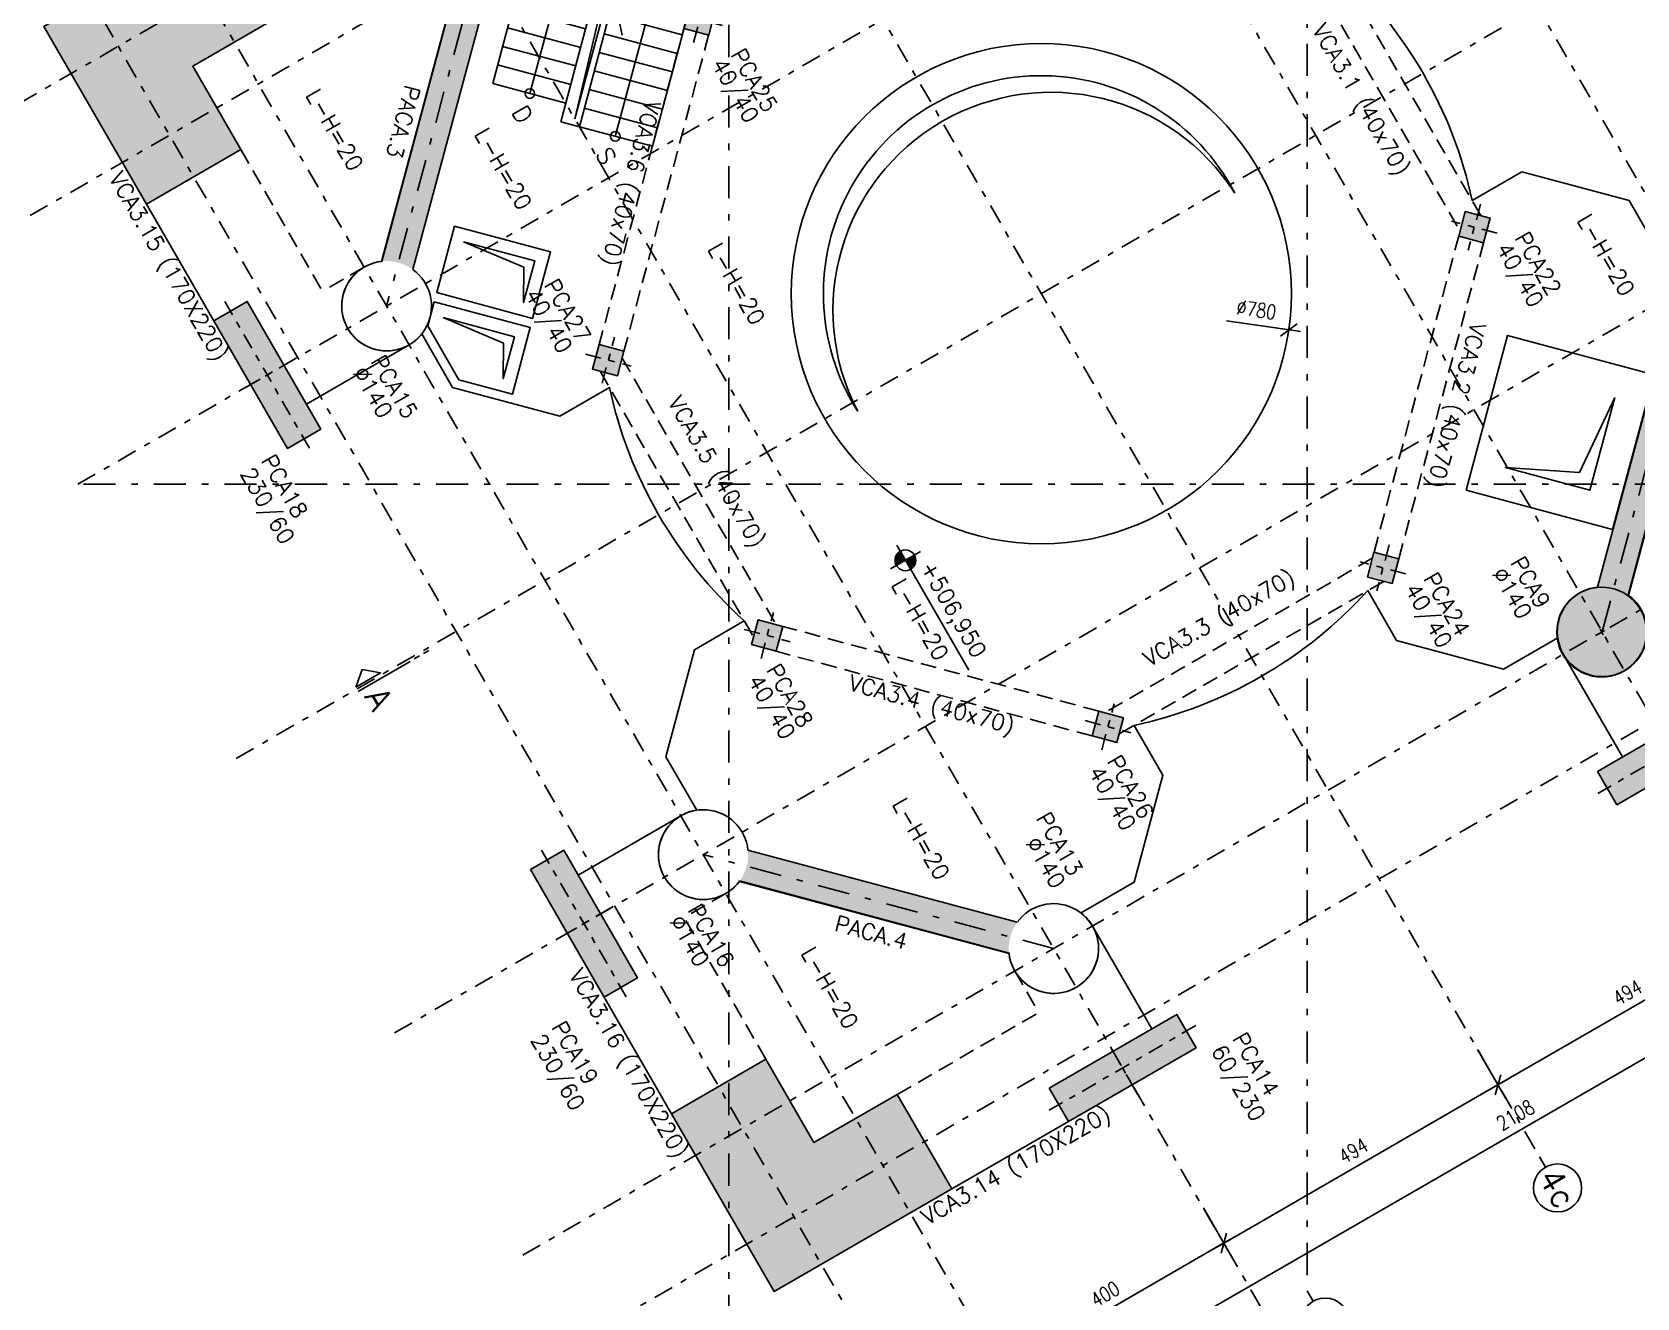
# Model space of a CAD drawing. Header units: metres. Extents: x 661733 to 661987, y 8168511 to 8168781.
# Drawn here: x 661928.34 to 661953.37, y 8168592.1 to 8168611.84 of the extents above; entities that cross this region are included whole.
import ezdxf
from ezdxf.enums import TextEntityAlignment as Align

# ---------------------------------------------------------------- set-up
doc = ezdxf.new("R2010")
doc.units = ezdxf.units.M
doc.header["$MEASUREMENT"] = 0
for name, pattern in [('SPX-CAMPANARIO$0$CENTER2', [1.125, 0.75, -0.125, 0.125, -0.125]), ('SPX-CAMPANARIO$0$DASHDOT2', [0.5, 0.25, -0.125, 0, -0.125]), ('SPX-CAMPANARIO$0$HIDDEN2', [0.1875, 0.125, -0.0625])]:
    doc.linetypes.add(name, pattern=pattern)
doc.layers.get('0').update_dxf_attribs({"linetype": 'CONTINUOUS'})
doc.layers.get('Defpoints').update_dxf_attribs({"linetype": 'CONTINUOUS'})
for name, color, linetype in [('SPX-CAMPANARIO$0$SP 00 Me1', 9, 'SPX-CAMPANARIO$0$DASHDOT2'), ('SPX-CAMPANARIO$0$SP0Me1', 9, 'SPX-CAMPANARIO$0$DASHDOT2'), ('SPX-CAMPANARIO$0$SP1CRT1', 3, 'CONTINUOUS'), ('SPX-CAMPANARIO$0$SP1INV1', 5, 'SPX-CAMPANARIO$0$HIDDEN2'), ('SPX-CAMPANARIO$0$SP1VST1', 2, 'CONTINUOUS'), ('SPX-CAMPANARIO$0$SP1VST2', 1, 'CONTINUOUS'), ('SPX-CAMPANARIO$0$SP1VST3', 5, 'CONTINUOUS'), ('SPX-CAMPANARIO$0$SP3HT2', 254, 'CONTINUOUS'), ('SPX-CAMPANARIO$0$SP4DIM1', 5, 'CONTINUOUS'), ('SPX-CAMPANARIO$0$SP4TN 1', 5, 'CONTINUOUS'), ('SPX-CAMPANARIO$0$SP4TXT 2', 2, 'CONTINUOUS'), ('SPX-CAMPANARIO$0$SP4TXT4', 4, 'CONTINUOUS')]:
    doc.layers.add(name, color=color, linetype=linetype)
doc.styles.add('SPX-CAMPANARIO$0$ROMANS', font='romans.shx')
doc.styles.add('SPX-CAMPANARIO$0$SP_T-Geral', font='romans.shx')
doc.styles.add('SPX-CAMPANARIO$0$SP_TD_w.8', font='romans.shx', dxfattribs={"width": 0.8})
doc.dimstyles.new('SPX-CAMPANARIO$0$SP_D125cm_18', dxfattribs={"dimtxt": 0.225, "dimasz": 0.025, "dimexe": 0.25, "dimexo": 0.125, "dimgap": 0.125, "dimtad": 1, "dimdec": 1, "dimlfac": 100, "dimdsep": 46, "dimtxsty": 'SPX-CAMPANARIO$0$SP_TD_w.8', "dimblk": 'SPX-CAMPANARIO$0$TIC', "dimcen": 0.0125, "dimdle": 0.125, "dimclrt": 2, "dimadec": 3, "dimazin": 2, "dimtfac": 1, "dimtdec": 1, "dimtmove": 0, "dimatfit": 3, "dimfxl": 0.2, "dimtolj": 1, "dimtzin": 0, "dimarcsym": 0})

# ---------------------------------------------------------------- blocks, each defined once
blk = doc.blocks.new('SPX-CAMPANARIO$0$SP_P_140')
at = {"layer": 'SPX-CAMPANARIO$0$SP3HT2', "linetype": 'Continuous'}
h = blk.add_hatch(color=256, dxfattribs=at)
h.dxf.hatch_style = 1
edge = h.paths.add_edge_path()
edge.add_arc((0, 0), 0.6999999999827026, 0, 360)
at = {"layer": 'Defpoints'}
for p, q in [((-0.04999999981373549, 0), (0.05000000074505806, -9.313225746154785e-10)), ((-9.313225746154785e-10, -0.04999999981373549), (-9.313225746154785e-10, 0.04999999981373549))]:
    blk.add_line(p, q, dxfattribs=at)
at = {"layer": 'SPX-CAMPANARIO$0$SP1CRT1', "ltscale": 10}
blk.add_circle((0, 0), 0.6999999999827026, dxfattribs=at)
blk = doc.blocks.new('SPX-CAMPANARIO$0$TIC')
at = {"color": 2, "linetype": 'Continuous'}
blk.add_line((4.59619407771256, 4.596194077712564), (-4.596194077712553, -4.596194077712553), dxfattribs=at)
at = {"color": 5}
blk.add_line((-1, 0), (7.5, 0), dxfattribs=at)
blk = doc.blocks.new('*D29')
at = {"layer": 'Defpoints', "color": 0, "linetype": 'Continuous', "transparency": 16777216}
for p in [(661940.2227524784, 8168608.325082876), (661947.9405832919, 8168607.195885152)]:
    blk.add_point(p, dxfattribs=at)
at = {"layer": 'SPX-CAMPANARIO$0$SP4DIM1', "color": 0, "linetype": 'Continuous', "lineweight": -2, "transparency": 16777216}
blk.add_line((661946.9687868298, 8168607.33806893), (661947.9158466542, 8168607.199504375), dxfattribs=at)
at = {"layer": 'SPX-CAMPANARIO$0$SP4DIM1', "color": 0, "linetype": 'Continuous', "lineweight": -2, "transparency": 16777216, "xscale": 0.025, "yscale": 0.025, "zscale": 0.025, "rotation": 351.6761008016846}
blk.add_blockref('SPX-CAMPANARIO$0$TIC', (661947.9405832915, 8168607.195885151), dxfattribs=at)
at = {"layer": 'SPX-CAMPANARIO$0$SP4DIM1', "color": 2, "linetype": 'Continuous', "transparency": 16777216, "insert": (661947.4364139843, 8168607.509678869), "char_height": 0.225, "attachment_point": 5, "rotation": 351.6761008016845, "style": 'SPX-CAMPANARIO$0$SP_TD_w.8'}
blk.add_mtext('\\A1;∅780', dxfattribs=at)
blk = doc.blocks.new('*U61')
at = {"layer": 'SPX-CAMPANARIO$0$SP 00 Me1', "color": 0, "linetype": 'Continuous'}
blk.add_line((8.374916364184052e-15, -0.1500000000000909), (0, 0), dxfattribs=at)
blk.add_circle((2.512474909253946e-14, -0.4500000000000455), 0.3, dxfattribs=at)
at = {"layer": 'SPX-CAMPANARIO$0$SP 00 Me1', "color": 0, "linetype": 'Continuous', "style": 'SPX-CAMPANARIO$0$SP_T-Geral'}
blk.add_attdef('EIXO?', text='', height=0.3, dxfattribs=at).set_placement((2.512474909253692e-14, -0.45), align=Align.MIDDLE_CENTER)
blk = doc.blocks.new('*D78')
at = {"layer": 'Defpoints', "color": 0, "linetype": 'Continuous', "transparency": 16777216}
for p in [(10.53933982830495, 15.02651978017764), (-10.53933983296156, 14.26674297356726), (10.53933982830495, 14.26674296129786)]:
    blk.add_point(p, dxfattribs=at)
at = {"layer": 'SPX-CAMPANARIO$0$SP4DIM1', "color": 0, "linetype": 'Continuous', "lineweight": -2, "transparency": 16777216}
for p, q in [((-10.53933983296156, 14.39174297356726), (-10.53933983296156, 15.27651978017764)), ((10.53933982830495, 14.39174296129786), (10.53933982830495, 15.27651978017764)), ((-10.51433983296156, 15.02651978017764), (10.51433982830495, 15.02651978017764))]:
    blk.add_line(p, q, dxfattribs=at)
at = {"layer": 'SPX-CAMPANARIO$0$SP4DIM1', "color": 0, "linetype": 'Continuous', "lineweight": -2, "transparency": 16777216, "xscale": 0.025, "yscale": 0.025, "zscale": 0.025, "rotation": 180}
blk.add_blockref('SPX-CAMPANARIO$0$TIC', (-10.53933983296156, 15.02651978017764), dxfattribs=at)
at = {"layer": 'SPX-CAMPANARIO$0$SP4DIM1', "color": 0, "linetype": 'Continuous', "lineweight": -2, "transparency": 16777216, "xscale": 0.025, "yscale": 0.025, "zscale": 0.025}
blk.add_blockref('SPX-CAMPANARIO$0$TIC', (10.53933982830495, 15.02651978017764), dxfattribs=at)
at = {"layer": 'SPX-CAMPANARIO$0$SP4DIM1', "color": 2, "linetype": 'Continuous', "transparency": 16777216, "insert": (-2.328305533817596e-09, 15.26401978017764), "char_height": 0.225, "attachment_point": 5, "style": 'SPX-CAMPANARIO$0$SP_TD_w.8'}
blk.add_mtext('\\A1;2108', dxfattribs=at)
blk = doc.blocks.new('*D85')
at = {"layer": 'Defpoints', "color": 0, "linetype": 'Continuous', "transparency": 16777216}
for p in [(13.48399030228395, -4.939339837696919), (13.48399029725782, -8.939339834902952), (14.24376710479954, -8.939339834902952)]:
    blk.add_point(p, dxfattribs=at)
at = {"layer": 'SPX-CAMPANARIO$0$SP4DIM1', "color": 0, "linetype": 'Continuous', "lineweight": -2, "transparency": 16777216}
for p, q in [((13.60899030228395, -4.939339837696919), (14.49376710479954, -4.939339837696918)), ((14.24376710479954, -4.964339837696919), (14.24376710479954, -8.914339834902952)), ((13.60899029725782, -8.939339834902952), (14.49376710479954, -8.939339834902952))]:
    blk.add_line(p, q, dxfattribs=at)
at = {"layer": 'SPX-CAMPANARIO$0$SP4DIM1', "color": 0, "linetype": 'Continuous', "lineweight": -2, "transparency": 16777216, "xscale": 0.025, "yscale": 0.025, "zscale": 0.025}
for p, rotation in [((14.24376710479954, -4.939339837696918), 90), ((14.24376710479954, -8.939339834902952), 270)]:
    blk.add_blockref('SPX-CAMPANARIO$0$TIC', p, dxfattribs=dict(at, rotation=rotation))
at = {"layer": 'SPX-CAMPANARIO$0$SP4DIM1', "color": 2, "linetype": 'Continuous', "transparency": 16777216, "insert": (14.00626710479954, -6.939339836299939), "char_height": 0.225, "attachment_point": 5, "rotation": 90, "style": 'SPX-CAMPANARIO$0$SP_TD_w.8'}
blk.add_mtext('\\A1;400', dxfattribs=at)
blk = doc.blocks.new('*D86')
at = {"layer": 'Defpoints', "color": 0, "linetype": 'Continuous', "transparency": 16777216}
for p in [(13.48399030274024, -8.14971199663246e-09), (14.24376711082874, -8.14971187445103e-09), (13.48399030228395, -4.939339837696919)]:
    blk.add_point(p, dxfattribs=at)
at = {"layer": 'SPX-CAMPANARIO$0$SP4DIM1', "color": 0, "linetype": 'Continuous', "lineweight": -2, "transparency": 16777216}
for p, q in [((13.60899030274024, -8.149711976530927e-09), (14.49376711082874, -8.149711834247963e-09)), ((14.24376711082875, -4.914339837696918), (14.24376711082874, -0.02500000814971188)), ((13.60899030228395, -4.939339837696919), (14.49376711082875, -4.939339837696918))]:
    blk.add_line(p, q, dxfattribs=at)
at = {"layer": 'SPX-CAMPANARIO$0$SP4DIM1', "color": 0, "linetype": 'Continuous', "lineweight": -2, "transparency": 16777216, "xscale": 0.025, "yscale": 0.025, "zscale": 0.025}
for p, rotation in [((14.24376711082874, -8.14971187445103e-09), 90), ((14.24376711082875, -4.939339837696918), 270)]:
    blk.add_blockref('SPX-CAMPANARIO$0$TIC', p, dxfattribs=dict(at, rotation=rotation))
at = {"layer": 'SPX-CAMPANARIO$0$SP4DIM1', "color": 2, "linetype": 'Continuous', "transparency": 16777216, "insert": (14.00626711082874, -2.469669922923319), "char_height": 0.225, "attachment_point": 5, "rotation": 90, "style": 'SPX-CAMPANARIO$0$SP_TD_w.8'}
blk.add_mtext('\\A1;494', dxfattribs=at)
blk = doc.blocks.new('*D87')
at = {"layer": 'Defpoints', "color": 0, "linetype": 'Continuous', "transparency": 16777216}
for p in [(13.48399030319654, 4.93933982158227), (14.24376711268202, 4.939339821582271), (13.48399030274024, -8.14971176621029e-09)]:
    blk.add_point(p, dxfattribs=at)
at = {"layer": 'SPX-CAMPANARIO$0$SP4DIM1', "color": 0, "linetype": 'Continuous', "lineweight": -2, "transparency": 16777216}
for p, q in [((13.60899030319654, 4.93933982158227), (14.49376711268202, 4.939339821582271)), ((14.24376711268202, 0.02499999185028837), (14.24376711268202, 4.914339821582271)), ((13.60899030274024, -8.149711746108757e-09), (14.49376711268202, -8.149711603825794e-09))]:
    blk.add_line(p, q, dxfattribs=at)
at = {"layer": 'SPX-CAMPANARIO$0$SP4DIM1', "color": 0, "linetype": 'Continuous', "lineweight": -2, "transparency": 16777216, "xscale": 0.025, "yscale": 0.025, "zscale": 0.025}
for p, rotation in [((14.24376711268202, 4.939339821582271), 90), ((14.24376711268202, -8.149711644028861e-09), 270)]:
    blk.add_blockref('SPX-CAMPANARIO$0$TIC', p, dxfattribs=dict(at, rotation=rotation))
at = {"layer": 'SPX-CAMPANARIO$0$SP4DIM1', "color": 2, "linetype": 'Continuous', "transparency": 16777216, "insert": (14.00626711268202, 2.469669906716275), "char_height": 0.225, "attachment_point": 5, "rotation": 90, "style": 'SPX-CAMPANARIO$0$SP_TD_w.8'}
blk.add_mtext('\\A1;494', dxfattribs=at)
blk = doc.blocks.new('*D90')
at = {"layer": 'Defpoints', "color": 0, "linetype": 'Continuous', "transparency": 16777216}
for p in [(14.2667429655373, 10.53933982155154), (15.02651978441712, 10.53933982155154), (14.26674296359006, -10.53933983971497)]:
    blk.add_point(p, dxfattribs=at)
at = {"layer": 'SPX-CAMPANARIO$0$SP4DIM1', "color": 0, "linetype": 'Continuous', "lineweight": -2, "transparency": 16777216}
for p, q in [((14.3917429655373, 10.53933982155154), (15.27651978441712, 10.53933982155154)), ((15.02651978441712, -10.51433983971497), (15.02651978441712, 10.51433982155154)), ((14.39174296359006, -10.53933983971497), (15.27651978441712, -10.53933983971497))]:
    blk.add_line(p, q, dxfattribs=at)
at = {"layer": 'SPX-CAMPANARIO$0$SP4DIM1', "color": 0, "linetype": 'Continuous', "lineweight": -2, "transparency": 16777216, "xscale": 0.025, "yscale": 0.025, "zscale": 0.025}
for p, rotation in [((15.02651978441712, 10.53933982155154), 90), ((15.02651978441712, -10.53933983971497), 270)]:
    blk.add_blockref('SPX-CAMPANARIO$0$TIC', p, dxfattribs=dict(at, rotation=rotation))
at = {"layer": 'SPX-CAMPANARIO$0$SP4DIM1', "color": 2, "linetype": 'Continuous', "transparency": 16777216, "insert": (14.78901978441712, -9.081716714834616e-09), "char_height": 0.225, "attachment_point": 5, "rotation": 90, "style": 'SPX-CAMPANARIO$0$SP_TD_w.8'}
blk.add_mtext('\\A1;2108', dxfattribs=at)
blk = doc.blocks.new('*D91')
at = {"layer": 'Defpoints', "color": 0, "linetype": 'Continuous', "transparency": 16777216}
for p in [(10.53933982830495, 15.53933982923627), (12.40270331296169, 15.53933982830494), (11.19980247199786, 14.12650588083044), (-5.020952300990981, -14.63931541889906), (10.53933982830495, -14.63931541889906)]:
    blk.add_point(p, dxfattribs=at)
at = {"layer": 'SPX-CAMPANARIO$0$SP4DIM1', "color": 0, "linetype": 'Continuous', "lineweight": -2, "transparency": 16777216}
blk.add_arc((10.53933982830495, 12.3118997635086), 1.931063506137405, 60.74176849085688, 89.25823025154367, dxfattribs=at)
at = {"layer": 'SPX-CAMPANARIO$0$SP4DIM1', "color": 0, "linetype": 'Continuous', "lineweight": -2, "transparency": 16777216, "xscale": 0.025, "yscale": 0.025, "zscale": 0.025}
for p, rotation in [((10.53933982830495, 14.242963269646), 179.6291151257718), ((11.50487161808048, 13.98424979495194), 330.3708836166287)]:
    blk.add_blockref('SPX-CAMPANARIO$0$TIC', p, dxfattribs=dict(at, rotation=rotation))
at = {"layer": 'SPX-CAMPANARIO$0$SP4DIM1', "color": 2, "linetype": 'Continuous', "transparency": 16777216, "insert": (11.10060538719584, 14.40657125387501), "char_height": 0.225, "attachment_point": 5, "rotation": 344.99999937120026, "style": 'SPX-CAMPANARIO$0$SP_TD_w.8'}
blk.add_mtext('\\A1;30°', dxfattribs=at)
blk = doc.blocks.new('*D92')
at = {"layer": 'Defpoints', "color": 0, "linetype": 'Continuous', "transparency": 16777216}
for p in [(1.895115945769265, 15.53933982830494), (-14.63931542541832, 10.53933983085618), (15.53933983109891, 10.53933982271701), (13.39672653883932, 9.505170608980052), (15.53933983016759, 7.661843483356268)]:
    blk.add_point(p, dxfattribs=at)
at = {"layer": 'SPX-CAMPANARIO$0$SP4DIM1', "color": 0, "linetype": 'Continuous', "lineweight": -2, "transparency": 16777216}
blk.add_arc((10.55536997732336, 10.53933982406118), 3.023708497043206, 330.473722401157, 359.5262775443127, dxfattribs=at)
at = {"layer": 'SPX-CAMPANARIO$0$SP4DIM1', "color": 0, "linetype": 'Continuous', "lineweight": -2, "transparency": 16777216, "xscale": 0.025, "yscale": 0.025, "zscale": 0.025}
for p, rotation in [((13.57907847436657, 10.53933982324569), 89.76313876443008), ((13.17397834837051, 9.027485573753598), 240.2368611810396)]:
    blk.add_blockref('SPX-CAMPANARIO$0$TIC', p, dxfattribs=dict(at, rotation=rotation))
at = {"layer": 'SPX-CAMPANARIO$0$SP4DIM1', "color": 2, "linetype": 'Continuous', "transparency": 16777216, "insert": (13.24664072170028, 9.81821600011925), "char_height": 0.225, "attachment_point": 5, "rotation": 74.99999997273477, "style": 'SPX-CAMPANARIO$0$SP_TD_w.8'}
blk.add_mtext('\\A1;30°', dxfattribs=at)
blk = doc.blocks.new('SPX-CAMPANARIO$0$SP_P_L')
at = {"layer": 'SPX-CAMPANARIO$0$SP3HT2', "ltscale": 10}
h = blk.add_hatch(color=256, dxfattribs=at)
h.dxf.hatch_style = 1
h.paths.add_polyline_path([(-2.349999999976717, 0.8500000089406967), (0.8499999999767169, 0.8500000089406967), (0.8499999999767169, -2.349999991245568), (-0.8499999999767169, -2.349999991245568), (-0.8499999999767169, -0.8499999912455678), (-2.349999999976717, -0.8499999921768904)])
at = {"layer": 'SPX-CAMPANARIO$0$SP1CRT1', "ltscale": 10}
blk.add_lwpolyline([(-2.349999999976717, 0.8500000089406967), (0.8499999999767169, 0.8500000089406967), (0.8499999999767169, -2.349999991245568), (-0.8499999999767169, -2.349999991245568), (-0.8499999999767169, -0.8499999912455678), (-2.349999999976717, -0.8499999921768904), (-2.349999999976717, 0.8500000089406967)], dxfattribs=at)
blk = doc.blocks.new('SPX-CAMPANARIO$0$SP_P_60_230')
at = {"layer": 'SPX-CAMPANARIO$0$SP3HT2', "linetype": 'Continuous'}
h = blk.add_hatch(color=256, dxfattribs=at)
h.dxf.hatch_style = 1
h.paths.add_polyline_path([(-0.3000000007450581, -1.230000001378357), (0.2999999998137355, -1.230000001378357), (0.300000000745058, 1.069999998621642), (-0.2999999998137355, 1.069999998621642)])
at = {"layer": 'SPX-CAMPANARIO$0$SP0Me1'}
for p, q in [((-5.551115123125783e-17, 1.239999995753169), (9.313225746154785e-10, -1.399999999441206)), ((0.4699999978765845, -0.0800000013783575), (-0.469999996945262, -0.0800000013783575))]:
    blk.add_line(p, q, dxfattribs=at)
at = {"layer": 'SPX-CAMPANARIO$0$SP1CRT1', "ltscale": 10}
blk.add_lwpolyline([(-0.3000000007450581, -1.230000001378357), (0.2999999998137355, -1.230000001378357), (0.300000000745058, 1.069999998621642), (-0.2999999998137355, 1.069999998621642)], close=True, dxfattribs=at)
blk = doc.blocks.new('SPX-CAMPANARIO$0$SP_P_40_40')
at = {"layer": 'SPX-CAMPANARIO$0$SP3HT2', "linetype": 'Continuous'}
h = blk.add_hatch(color=256, dxfattribs=at)
h.dxf.hatch_style = 1
h.paths.add_polyline_path([(-0.2000000001862645, -0.2000000001862645), (0.2000000001862645, -0.1999999992549419), (0.2000000011175871, 0.2000000020489097), (-0.2000000011175871, 0.2000000020489097)])
at = {"layer": 'SPX-CAMPANARIO$0$SP0Me1'}
for p, q in [((0, 0.3699999982491136), (9.313225746154785e-10, -0.369999997317791)), ((0.3699999991804361, 9.313225746154785e-10), (-0.3699999963864684, 9.313225746154785e-10))]:
    blk.add_line(p, q, dxfattribs=at)
at = {"layer": 'SPX-CAMPANARIO$0$SP1CRT1', "ltscale": 10}
blk.add_lwpolyline([(-0.2000000001862645, -0.2000000001862645), (0.2000000001862645, -0.1999999992549419), (0.2000000011175871, 0.2000000020489097), (-0.2000000011175871, 0.2000000020489097)], close=True, dxfattribs=at)
blk = doc.blocks.new('SPX-CAMPANARIO$0$ELEV01')
at = {"layer": 'SPX-CAMPANARIO$0$SP1VST1'}
for points in [[(-7.639565990306437, 5.87651779782027), (-5.968244169838727, 4.205195969901979), (-4.200477211736143, 5.97296292707324), (-5.871799036860466, 7.644284752197564)], [(7.639565980993211, 5.876517805270851), (5.968244162388146, 4.205195975489914), (4.200477202422917, 5.972962931729853), (5.871799025684595, 7.644284756854177)]]:
    blk.add_lwpolyline(points, close=True, dxfattribs=at)
at = {"layer": 'SPX-CAMPANARIO$0$SP1VST3'}
for points in [[(-5.871799037791789, 6.93717797100544), (-6.932459209114313, 5.876517796888947), (-5.968244167976081, 4.912302752025425), (-6.611035347916186, 5.876517796888947), (-5.871799038723111, 6.93717797100544)], [(5.871799026615918, 6.937177976593375), (6.932459199801087, 5.876517802476883), (5.968244160525501, 4.912302758544683), (6.61103533860296, 5.876517803408206), (5.871799028478563, 6.937177976593375)]]:
    blk.add_lwpolyline(points, dxfattribs=at)
blk = doc.blocks.new('SPX-CAMPANARIO$0$A$C10CC2A0B')
at = {"layer": 'SPX-CAMPANARIO$0$SP1VST1'}
for p, q in [((-7.630487648304552, -2.468676213175058), (-8.53933982597664, -3.377460327930748)), ((-6.658557639457285, -2.468676213175058), (-7.630487648304552, -2.468676213175058)), ((-5.0232023014687, -4.10403154976666), (-6.658557639457285, -2.468676213175058)), ((-7.978840749943629, -2.816961251199245), (-7.130312613444403, -3.665489388629794)), ((-6.295994506683201, -2.831239345483482), (-7.130312612745911, -3.665489386767149)), ((-8.190972784068435, -3.029093286022544), (-7.978840750717614, -3.241225318849496)), ((-6.083862471859902, -3.043371379375458), (-6.918180578155443, -3.877621421590447)), ((-8.53933982597664, -4.349390335381031), (-8.53933982620947, -3.377460326999426)), ((-5.871730437502265, -3.255503413267434), (-6.706048544030637, -4.089753454551101)), ((-5.659598403610289, -3.467635446228087), (-6.493916509672999, -4.301885489374399)), ((-5.447466368786991, -3.679767481051385), (-6.281784475082532, -4.514017523266375)), ((-5.235334334895015, -3.891899514943361), (-6.069652440957725, -4.726149556227028)), ((-5.023202300537378, -4.104031548835337), (-5.857520406600088, -4.938281591050327)), ((-7.116116521414369, -5.772613640874624), (-8.53933982597664, -4.349390335381031)), ((-7.116116521414369, -5.772613640874624), (-6.281784475548193, -4.938281591050327))]:
    blk.add_line(p, q, dxfattribs=at)
blk.add_lwpolyline([(-6.069652441423386, -5.150413626804948), (-7.342444647103548, -3.877621420659125), (-7.130312612745911, -3.665489386767149), (-5.857520406600088, -4.938281593844295)], close=True, dxfattribs=at)
for points in [[(-5.489770925603807, -7.398959237150848), (-4.729631134308875, -8.159099026583135), (-3.633615625789389, -7.063083519227803), (-4.393755414988846, -6.30294372793287), (-5.489770925138146, -7.398959237150848)], [(-3.377460320945829, -8.539339827373624), (-2.767409831285477, -7.929289338178933), (-3.527549619786441, -7.169149546884), (-4.623565118061379, -8.265165044926107), (-4.349390332587063, -8.539339829236269), (-3.377460322575644, -8.539339828304946)]]:
    blk.add_lwpolyline(points, dxfattribs=at)
at = {"layer": 'SPX-CAMPANARIO$0$SP1VST2', "linetype": 'SPX-CAMPANARIO$0$CENTER2', "ltscale": 0.5}
blk.add_line((-6.761683464283124, -3.646944412961602), (-8.55960193532519, -3.047638257965446), dxfattribs=at)
at = {"layer": 'SPX-CAMPANARIO$0$SP1VST2'}
for p, q in [((-7.978840750717614, -3.241225318849497), (-7.342444647336379, -3.877621420659125)), ((-8.176776692736894, -4.711953468620777), (-7.342444648034871, -3.877621421590447)), ((-7.964644658379257, -4.924085502512753), (-7.130312613444403, -4.089753455482423)), ((-7.752512623555958, -5.136217536404729), (-6.918180578853935, -4.301885489374399)), ((-7.54038058896549, -5.348349570296705), (-6.706048544729128, -4.514017523266375)), ((-7.328248554840684, -5.560481604188681), (-6.493916510138661, -4.726149558089674))]:
    blk.add_line(p, q, dxfattribs=at)
for points in [[(-6.691852453164756, -5.348349570296705), (-8.176776692969725, -3.863425330258906), (-7.144522643648088, -2.831239345483482), (-5.447466368786991, -4.528295621275902)], [(-7.553654331713915, -2.948005304671824), (-7.660642700036988, -3.347291335463524), (-7.261356668546796, -3.24030296690762)], [(-8.05992873152718, -3.454279703088105), (-7.660642700502649, -3.347291335463524), (-7.767631069291383, -3.746577367186546)]]:
    blk.add_lwpolyline(points, dxfattribs=at)
for centre in [(-5.447466368786991, -4.528295621275902), (-6.691852451302111, -5.348349567502737)]:
    blk.add_circle(centre, 0.07500000013227716, dxfattribs=at)
at = {"layer": 'SPX-CAMPANARIO$0$SP1VST3'}
for points in [[(-5.998941762372851, -4.938281592912972), (-7.130312613677233, -3.806910740211606), (-7.201023291330785, -3.87762141879648), (-7.130459197796881, -3.869117709808052)], [(-5.206928212894127, -7.398959236219525), (-4.393755415454507, -6.785786439664662), (-3.916458338499069, -7.06308351829648), (-4.393755415454507, -6.58578644040972)], [(-4.34072240581736, -8.265165043994784), (-3.527549620717764, -7.651992259547114), (-3.050252543762326, -7.929289338178933), (-3.527549620484933, -7.451992260292172)]]:
    blk.add_lwpolyline(points, close=True, dxfattribs=at)
at = {"layer": 'SPX-CAMPANARIO$0$SP1VST2', "style": 'SPX-CAMPANARIO$0$ROMANS'}
for s, p in [('S', (-5.368607187643647, -4.940878508612514)), ('D', (-6.590413054917008, -5.745808722451329))]:
    blk.add_text(s, height=0.2700107812914885, dxfattribs=at).set_placement(p)
blk = doc.blocks.new('SPX-CAMPANARIO$0$SP_IND_CORTE2')
for p, q in [((-0.2700000000004366, 0), (-1.020000000000437, 0)), ((-0.1350000000002183, 0), (-0.2099999999991269, 0)), ((0, 0), (-0.0750000000007276, 0))]:
    blk.add_line(p, q)
blk.add_lwpolyline([(-1.020000000000437, 0.06000000000000227), (-0.6599999999998545, 0.06000000000000227), (-0.8400000000001455, 0.210000000000008)], close=True)
at = {"style": 'SPX-CAMPANARIO$0$SP_T-Geral'}
blk.add_attdef('1', text='', height=0.3, dxfattribs=at).set_placement((-0.8400000000001455, -0.1999999999999886), align=Align.MIDDLE_CENTER)
blk = doc.blocks.new('SPX-CAMPANARIO$0$PILAR')
at = {"layer": 'SPX-CAMPANARIO$0$SP3HT2', "linetype": 'Continuous'}
h = blk.add_hatch(color=256, dxfattribs=at)
h.dxf.hatch_style = 1
edge = h.paths.add_edge_path()
edge.add_arc((-6743374.729457063, 4657573.214793112), 0.6999999999827026, -3.81666561775622e-14, 360)
at = {"layer": 'SPX-CAMPANARIO$0$SP3HT2'}
h = blk.add_hatch(color=256, dxfattribs=at)
h.dxf.hatch_style = 1
h.paths.add_polyline_path([(-6743375.224431809, 4657572.719818367, -0.09155635193486063), (-6743375.368564808, 4657572.929238758), (-6743378.443902706, 4657569.853900857, -0.09155635130964639), (-6743378.234482314, 4657569.709767859)])
h.paths.add_polyline_path([(-6743375.015011419, 4657572.575685368, -0.09155635213007644), (-6743375.22443181, 4657572.719818367), (-6743378.234482314, 4657569.709767859, -0.09155635238398802), (-6743378.090349317, 4657569.500347466)])
at = {"layer": 'SPX-CAMPANARIO$0$SP3HT2', "linetype": 'Continuous'}
h = blk.add_hatch(color=256, dxfattribs=at)
h.dxf.hatch_style = 1
edge = h.paths.add_edge_path()
edge.add_arc((-6743378.729457062, 4657569.214793111), 0.6999999999827026, -3.81666561775622e-14, 360)
at = {"layer": 'SPX-CAMPANARIO$0$SP 00 Me1', "ltscale": 2}
blk.add_line((-6743378.729457062, 4657569.214793111), (-6743374.729457063, 4657573.214793112), dxfattribs=at)
at = {"layer": 'SPX-CAMPANARIO$0$SP1CRT1'}
for p, q in [((-6743375.368564808, 4657572.929238758), (-6743378.443902706, 4657569.853900856)), ((-6743378.090349315, 4657569.500347466), (-6743375.015011418, 4657572.575685366))]:
    blk.add_line(p, q, dxfattribs=at)
at = {"layer": 'SPX-CAMPANARIO$0$SP1CRT1', "ltscale": 10}
for centre, start, end in [((-6743374.729457063, 4657573.214793112), 245.9248324788703, 204.0751675803867), ((-6743378.729457062, 4657569.214793111), 65.92483217262922, 24.07516739542888)]:
    blk.add_arc(centre, 0.6999999999827026, start, end, dxfattribs=at)
blk = doc.blocks.new('SPX-CAMPANARIO$0$SP_EIXOS_CAMP')
at = {"layer": 'SPX-CAMPANARIO$0$SP0Me1', "ltscale": 1.25}
for p, q in [((-10.53933983296156, 15.53933982923627), (-10.53933983296156, -14.63931541889906)), ((-8.939339828677475, 15.53933982830495), (-8.939339829581828, -14.63931541889906)), ((-4.939339831471443, 15.53933982830495), (-4.939339831471443, -14.63931541889906)), ((-1.862645149230957e-09, 15.53933982923627), (-2.766997046325639e-09, -14.63931541889906)), ((4.939339827746153, 15.53933982830495), (4.939339828650505, -14.63931541889906)), ((8.93933982681483, 15.53933982830495), (8.93933982681483, -14.63931541889906)), ((10.53933982830495, 15.53933982923627), (10.53933982830495, -14.63931541889906)), ((-14.63931542541832, 8.939339843335901), (15.53933983016759, 8.939339835196733)), ((-14.63931542541832, 4.939339844240252), (15.53933983109891, 4.939339835196733)), ((-14.63931542541832, 3.509524878347265e-09), (15.53933983016759, -3.725290298461914e-09)), ((-14.63931542541832, -4.939339816786047), (15.53933983016759, -4.939339824020863)), ((-14.63931542541832, -8.939339815881695), (15.53933983203024, -8.939339824020863)), ((-14.63931542541832, -10.53933982200145), (15.53933983109891, -10.53933982923627))]:
    blk.add_line(p, q, dxfattribs=at)
at = {"layer": 'SPX-CAMPANARIO$0$SP0Me1', "ltscale": 2}
for p, q in [((12.40270331296169, 15.53933982830494), (-5.020952300990981, -14.63931541889906)), ((-14.63931542541832, 13.23869983571336), (15.53933983016759, -4.18495492732394)), ((-14.63931542541832, 2.824551025020269), (15.53933983016759, -14.59910373801703))]:
    blk.add_line(p, q, dxfattribs=at)
at = {"layer": 'SPX-CAMPANARIO$0$SP0Me1'}
ref = blk.add_blockref('*U61', (15.53933733142912, 3.725290298461914e-09), dxfattribs=dict(at, xscale=1.25, yscale=1.25, zscale=1.25, rotation=90))
ref.add_attrib('EIXO?', '4c', dxfattribs={"layer": 'SPX-CAMPANARIO$0$SP 00 Me1', "color": 0, "linetype": 'Continuous', "height": 0.3749999999999998, "rotation": 5.336085289072461e-08, "style": 'SPX-CAMPANARIO$0$SP_T-Geral'}).set_placement((16.1018373304978, 4.889443516731262e-09), align=Align.MIDDLE_CENTER)
ref = blk.add_blockref('*U61', (15.53933733142913, -4.184953484676612), dxfattribs=dict(at, xscale=1.25, yscale=1.25, zscale=1.25, rotation=90))
ref.add_attrib('EIXO?', 'B', dxfattribs={"layer": 'SPX-CAMPANARIO$0$SP 00 Me1', "color": 0, "linetype": 'Continuous', "height": 0.3749999999999998, "rotation": 5.336085289072461e-08, "style": 'SPX-CAMPANARIO$0$SP_T-Geral'}).set_placement((16.10183733107988, -4.184953484676612), align=Align.MIDDLE_CENTER)
at = {"layer": 'SPX-CAMPANARIO$0$SP4DIM1', "linetype": 'Continuous'}
for base, line1, line2, picture, middle in [((13.39672653883932, 9.505170608980052), ((1.895115945769266, 15.53933982830494), (15.53933983016759, 7.661843483356268)), ((-14.63931542541832, 10.53933983085618), (15.53933983109891, 10.53933982271701)), '*D92', (13.24664072170028, 9.818216000119248)), ((11.19980247199786, 14.12650588083044), ((10.53933982830495, 15.53933982923627), (10.53933982830495, -14.63931541889906)), ((12.40270331296169, 15.53933982830494), (-5.020952300990981, -14.63931541889906)), '*D91', (11.10060538719584, 14.40657125387501))]:
    dim = blk.add_angular_dim_2l(base=base, line1=line1, line2=line2, dimstyle='SPX-CAMPANARIO$0$SP_D125cm_18', dxfattribs=at)
    dim.commit()
    dim.dimension.update_dxf_attribs({"geometry": picture, "text_midpoint": middle})
dim = blk.add_linear_dim(base=(10.53933982830495, 15.02651978017764), p1=(-10.53933983296156, 14.26674297356726), p2=(10.53933982830495, 14.26674296129786), dimstyle='SPX-CAMPANARIO$0$SP_D125cm_18', override={"dimdec": 0}, dxfattribs=at)
dim.commit()
dim.dimension.update_dxf_attribs({"geometry": '*D78', "text_midpoint": (-2.328305533817596e-09, 15.26401978017764)})
for base, p1, p2, picture, middle in [((15.02651978441712, 10.53933982155154), (14.26674296359005, -10.53933983971496), (14.2667429655373, 10.53933982155154), '*D90', (14.78901978441712, -9.081716714834616e-09)), ((14.24376711268202, 4.939339821582271), (13.48399030274024, -8.149711766210287e-09), (13.48399030319653, 4.939339821582268), '*D87', (14.00626711268202, 2.469669906716275)), ((14.24376711082874, -8.14971187445103e-09), (13.48399030228394, -4.939339837696918), (13.48399030274024, -8.149711996632456e-09), '*D86', (14.00626711082874, -2.469669922923319))]:
    dim = blk.add_linear_dim(base=base, p1=p1, p2=p2, angle=89.99999996135651, dimstyle='SPX-CAMPANARIO$0$SP_D125cm_18', override={"dimdec": 0}, dxfattribs=at)
    dim.commit()
    dim.dimension.update_dxf_attribs({"geometry": picture, "text_midpoint": middle})
dim = blk.add_linear_dim(base=(14.24376710479954, -8.939339834902952), p1=(13.48399030228394, -4.939339837696918), p2=(13.48399029725781, -8.939339834902949), angle=269.9999999613565, dimstyle='SPX-CAMPANARIO$0$SP_D125cm_18', dxfattribs=at)
dim.commit()
dim.dimension.update_dxf_attribs({"geometry": '*D85', "text_midpoint": (14.00626710479954, -6.939339836299939)})
blk = doc.blocks.new('SPX-CAMPANARIO')
at = {"color": 3}
blk.add_lwpolyline([(661937.4697378206, 8168606.478707237), (661937.5723420132, 8168606.865323815), (661937.185725434, 8168606.96792801), (661937.0831212422, 8168606.58131143)], close=True, dxfattribs=at)
at = {"layer": 'SPX-CAMPANARIO$0$SP1INV1', "ltscale": 2}
for p, q in [((661948.5634257613, 8168613.088721998), (661950.9369362768, 8168608.9776812)), ((661948.1945070545, 8168612.927707942), (661950.6130346602, 8168608.738695256)), ((661938.50582299, 8168611.89484043), (661937.1856650946, 8168606.967944032)), ((661938.8924406728, 8168611.792235946), (661937.5722827773, 8168606.865339545)), ((661931.5957835279, 8168610.007990412), (661932.870783532, 8168607.799625631)), ((661949.2708950854, 8168603.728732071), (661950.5910529831, 8168608.655628471)), ((661949.6575127692, 8168603.626127587), (661950.977670666, 8168608.553023985)), ((661933.5203025844, 8168608.17462563), (661932.870783533, 8168607.79962563)), ((661937.5437248542, 8168606.757493217), (661939.9440808648, 8168602.599954654)), ((661937.2017380695, 8168606.549831704), (661939.593247325, 8168602.40761617)), ((661949.2437817574, 8168603.634258467), (661945.0853959551, 8168601.2334133)), ((661949.4214197712, 8168603.274937606), (661945.2849110278, 8168600.886723164)), ((661944.9786538818, 8168601.250605454), (661940.0517574876, 8168602.570763376)), ((661944.8742031307, 8168600.864482476), (661939.9473067384, 8168602.184640397)), ((661939.1596424291, 8168598.407002537), (661938.5101233777, 8168598.032002537)), ((661939.7851233836, 8168595.823637756), (661938.5101233786, 8168598.032002534)), ((661943.6675262591, 8168597.199118711), (661944.0425262619, 8168596.549599655)), ((661941.8341614911, 8168595.274599654), (661944.0425262619, 8168596.549599655))]:
    blk.add_line(p, q, dxfattribs=at)
at = {"layer": 'SPX-CAMPANARIO$0$SP1VST1'}
for p, q in [((661930.1235403102, 8168609.157990466), (661931.1735403128, 8168607.339337093)), ((661934.2203025473, 8168606.962190073), (661932.6181555539, 8168606.037190085)), ((661952.2227137862, 8168602.138458546), (661953.1477137879, 8168600.536311548)), ((661938.4596423954, 8168599.619438063), (661936.8574954113, 8168598.694438061)), ((661944.8799618213, 8168597.899118691), (661945.8049618313, 8168596.296971697)), ((661938.3128801975, 8168594.973637696), (661937.2628801772, 8168596.792291058)), ((661942.6841614973, 8168593.802356431), (661944.5028148443, 8168594.852356447))]:
    blk.add_line(p, q, dxfattribs=at)
for points in [[(661944.6936926285, 8168598.098677438), (661945.5304015176, 8168598.581751541), (661945.9779091664, 8168600.251872831), (661945.5297636576, 8168601.028083622, 0.1567070967642448), (661949.1723977262, 8168603.131164646), (661949.620533458, 8168602.354942764), (661951.290654528, 8168601.907435175), (661952.1351944532, 8168602.39503053, 1.524736463639894), (661953.2340853171, 8168603.05929165), (661954.3584900632, 8168607.255627292, 1.536440655744968)], [(661953.7330163784, 8168608.372537715), (661953.2480480913, 8168609.212527427), (661951.5779270221, 8168609.660035019), (661950.8017191542, 8168609.211875015, 0.1567070967721598), (661948.6986460207, 8168612.85451364)], [(661934.9181637608, 8168612.469709412), (661933.7912278144, 8168608.263927198, 1.497253907092677), (661934.4183719007, 8168607.132954006), (661934.8996256171, 8168606.299398119), (661936.5697466871, 8168605.851890527), (661937.3459545551, 8168606.300050532, 0.1567070967730182), (661939.4490276892, 8168602.657411907), (661938.6728168996, 8168602.209266398), (661938.225309249, 8168600.539145107), (661938.7065630035, 8168599.705589158, 1.497253967439637), (661939.3724425061, 8168598.596979893), (661943.578224685, 8168597.470043958, 1.508599155716222), (661944.701523638, 8168598.103198673)]]:
    blk.add_lwpolyline(points, format="xyb", dxfattribs=at)
blk.add_circle((661944.0816678848, 8168607.760484009), 3.899999999338465, dxfattribs=at)
at = {"layer": 'SPX-CAMPANARIO$0$SP1VST3'}
blk.add_lwpolyline([(661947.0982873365, 8168609.32892498, 0.9568139617774347), (661941.2150484336, 8168605.932235416, -1.045135250892807)], format="xyb", close=True, dxfattribs=at)
at = {"layer": 'SPX-CAMPANARIO$0$SP4TN 1', "color": 9}
for p, q in [((661941.8267108642, 8168603.836708607), (661942.9494340962, 8168601.892094929)), ((661942.1955377234, 8168603.737881748), (661941.7278840053, 8168603.467881748))]:
    blk.add_line(p, q, dxfattribs=at)
blk.add_circle((661941.9617108642, 8168603.602881746), 0.1619999999999986, dxfattribs=at)
for points in [[(661941.9617108642, 8168603.602881746), (661941.8807108642, 8168603.743177863), (661941.8052308802, 8168603.644810434)], [(661941.9617108642, 8168603.602881746), (661941.8214147489, 8168603.521881748), (661941.8052308802, 8168603.644810434)], [(661941.9617108642, 8168603.602881746), (661942.1020069798, 8168603.683881747), (661942.1181908483, 8168603.560953062)], [(661941.9617108642, 8168603.602881746), (661942.0427108642, 8168603.462585634), (661942.1181908483, 8168603.560953062)]]:
    blk.add_solid(points, dxfattribs=at)
for name, p, rotation in [('SPX-CAMPANARIO$0$ELEV01', (661944.0816678816, 8168607.760484008), 300.000000039116), ('SPX-CAMPANARIO$0$A$C10CC2A0B', (661944.0816678816, 8168607.760484008), 300.000000039116), ('SPX-CAMPANARIO$0$PILAR', (1323828.177850403, 16337319.44284035), 119.9999999372962)]:
    blk.add_blockref(name, p, dxfattribs=dict(rotation=rotation))
at = {"xscale": -1}
for p, rotation in [((8067197.957903646, 4657460.350485453), 119.9999999816541), ((-6743309.800806705, 11679755.15732444), 300.000000083461)]:
    blk.add_blockref('SPX-CAMPANARIO$0$PILAR', p, dxfattribs=dict(at, rotation=rotation))
at = {"color": 4, "xscale": -1, "rotation": 300.0000000450238}
blk.add_blockref('SPX-CAMPANARIO$0$SP_P_140', (661952.8211005509, 8168602.483937304), dxfattribs=at)
at = {"layer": 'SPX-CAMPANARIO$0$SP 00 Me1', "linetype": 'Continuous', "rotation": 300.000000039103}
for p in [(661944.0816678816, 8168607.760484007), (661909.4406517536, 8168587.760483987)]:
    blk.add_blockref('SPX-CAMPANARIO$0$SP_EIXOS_CAMP', p, dxfattribs=at)
at = {"layer": 'SPX-CAMPANARIO$0$SP1CRT1'}
for name, p, rotation in [('SPX-CAMPANARIO$0$SP_P_L', (661929.6846619371, 8168611.61815012), 120.0000000391031), ('SPX-CAMPANARIO$0$SP_P_40_40', (661939.8064873193, 8168602.429986837), 164.8631067391878), ('SPX-CAMPANARIO$0$SP_P_60_230', (661953.97321361, 8168600.666503927), 300.000000039103), ('SPX-CAMPANARIO$0$SP_P_40_40', (661945.1200046998, 8168601.007223531), 164.8631067391878), ('SPX-CAMPANARIO$0$SP_P_60_230', (661945.418026072, 8168595.727164094), 300.000000039103)]:
    blk.add_blockref(name, p, dxfattribs=dict(at, rotation=rotation))
at = {"layer": 'SPX-CAMPANARIO$0$SP1CRT1', "xscale": -1}
for name, p, rotation in [('SPX-CAMPANARIO$0$SP_P_40_40', (661938.7523411533, 8168612.036340307), 75.13689331668924), ('SPX-CAMPANARIO$0$SP_P_40_40', (661950.8356041212, 8168608.797650389), 255.1368932482586), ('SPX-CAMPANARIO$0$SP_P_60_230', (661932.0483479612, 8168606.424125825), 209.9999999799353), ('SPX-CAMPANARIO$0$SP_P_40_40', (661937.3277316347, 8168606.723317617), 75.13689331668924), ('SPX-CAMPANARIO$0$SP_P_40_40', (661949.4109945961, 8168603.4846277), 255.1368932482586), ('SPX-CAMPANARIO$0$SP_P_60_230', (661936.9876877898, 8168597.868938285), 209.9999999799353), ('SPX-CAMPANARIO$0$SP_P_L', (661940.2240017803, 8168593.363478062), 120.0000000391031)]:
    blk.add_blockref(name, p, dxfattribs=dict(at, rotation=rotation))
at = {"layer": 'SPX-CAMPANARIO$0$SP4TXT4'}
ref = blk.add_blockref('SPX-CAMPANARIO$0$SP_IND_CORTE2', (661934.5292201217, 8168602.19566539), dxfattribs=dict(at, xscale=1.25, yscale=1.25, zscale=1.25, rotation=29.99999987407687))
ref.add_attrib('Nº', 'A', dxfattribs={"height": 0.3749999999999999, "rotation": 300.0000000000001, "style": 'SPX-CAMPANARIO$0$SP_T-Geral'}).set_placement((661933.7505053345, 8168601.444438966), align=Align.MIDDLE_CENTER)
at = {"layer": 'SPX-CAMPANARIO$0$SP4TN 1', "insert": (661942.1220110087, 8168603.463897368), "char_height": 0.25, "attachment_point": 7, "rotation": 300.00000003910304, "style": 'SPX-CAMPANARIO$0$SP_T-Geral'}
blk.add_mtext_dynamic_manual_height_columns('+506,950', width=1.269714283868041, gutter_width=12.5, heights=[0], dxfattribs=at)
at = {"layer": 'SPX-CAMPANARIO$0$SP4TXT 2', "style": 'SPX-CAMPANARIO$0$SP_T-Geral'}
for s, height, rotation, p in [('∅140', 0.2499999999999999, 300.0000000390528, (661933.3326974766, 8168606.533863164)), ('PCA15', 0.2499999999999999, 300.0000000390528, (661933.6154202302, 8168606.710839657)), ('PCA18', 0.25, 300.0000000122228, (661931.9021883637, 8168605.159196732)), ('230/60', 0.25, 300.0000000122228, (661931.5782263052, 8168604.958410714)), ('PCA9', 0.25, 300.0000000505578, (661951.3903232043, 8168603.567423995)), ('∅140', 0.25, 300.0000000505578, (661951.10164807, 8168603.400757328)), ('PCA13', 0.25, 300.0000000301833, (661943.9901434607, 8168599.583603354)), ('∅140', 0.25, 300.0000000301833, (661943.8264683263, 8168599.200430337)), ('PCA16', 0.2499999999999999, 300.0000000390528, (661938.5547600421, 8168598.15565216)), ('∅140', 0.2499999999999999, 300.0000000390528, (661938.2720372885, 8168597.978675667)), ('PCA19', 0.25, 300.0000000122228, (661936.4334065738, 8168596.325852937)), ('230/60', 0.25, 300.0000000122228, (661936.1094445153, 8168596.125066919)), ('PCA14', 0.2499999999999999, 300.0000001396066, (661947.0517184346, 8168596.148012379)), ('60/230', 0.2499999999999999, 300.0000001396066, (661946.7218039955, 8168595.957536189))]:
    blk.add_text(s, height=height, rotation=rotation, dxfattribs=at).set_placement(p)
at = {"layer": 'SPX-CAMPANARIO$0$SP4TXT 2', "line_spacing_factor": 0.8, "style": 'SPX-CAMPANARIO$0$SP_T-Geral'}
for s, insert, char_height, attachment_point, rotation in [('VCA3.1 (40x70)', (661948.8912672359, 8168610.685666464), 0.25, 8, 300.0000000492451), ('PCA25\\P40/40', (661939.6930026324, 8168610.521117453), 0.2499999999999999, 6, 300.0000001468881), ('L-H=20', (661933.0604486866, 8168610.315871444), 0.25, 5, 300.00000008536506), ('PACA.3', (661934.2505940686, 8168610.410733035), 0.25, 2, 255.00000003638723), ('PACA.3', (661934.250594064, 8168610.410733034), 0.25, 2, 255.00000003638723), ('VCA3.6 (40x70)', (661937.8052794266, 8168609.448856742), 0.25, 2, 255.00000013844354), ('L-H=20', (661935.6900952682, 8168609.706656392), 0.25, 5, 299.99999993531634), ('VCA3.15 (170X220)', (661930.5817412436, 8168608.25156077), 0.25, 2, 300.000000085365), ('L-H=20', (661952.8889339641, 8168608.364801833), 0.25, 5, 299.99999993531634), ('PCA22\\P40/40', (661951.3828366663, 8168608.592045616), 0.2499999999999999, 4, 300.00000013960664), ('L-H=20', (661939.3283616682, 8168607.913872629), 0.25, 5, 299.99999993531634), ('PCA27\\P40/40', (661936.7804991106, 8168606.928922411), 0.2499999999999999, 6, 300.00000014688806), ('VCA3.2 (40x70)', (661950.3580563761, 8168606.07211121), 0.25, 8, 255.00000018493202), ('VCA3.5 (40x70)', (661939.1279238454, 8168605.048797518), 0.25, 2, 300.00000005142346), ('VCA3.3 (40x70)', (661946.7888308313, 8168602.814574957), 0.25, 2, 29.999999956319805), ('PCA24\\P40/40', (661949.9591508642, 8168603.278777781), 0.2499999999999999, 4, 300.00000013960664), ('L-H=20', (661942.192616716, 8168602.680523389), 0.25, 5, 300.00000003910304), ('PCA28\\P40/40', (661939.710930037, 8168601.853267171), 0.2499999999999999, 4, 299.99999994199084), ('VCA3.4 (40x70)', (661942.4056473713, 8168601.480785727), 0.25, 2, 344.9999998480758), ('PCA26\\P40/40', (661945.0241978621, 8168600.429581333), 0.2499999999999999, 4, 299.99999994199084), ('L-H=20', (661942.2080179686, 8168599.259895164), 0.25, 5, 299.99999993531634), ('PACA.4', (661941.4613139874, 8168597.921399822), 0.25, 2, 345.00000014612203), ('PACA.4', (661941.4613139828, 8168597.921399822), 0.25, 2, 345.00000014612203), ('L-H=20', (661940.7840887634, 8168596.938134484), 0.25, 5, 300.0000001891518), ('VCA3.16 (170X220)', (661937.7569895647, 8168595.823666194), 0.25, 2, 300.00000020582706), ('VCA3.14 (170X220)', (661943.6219978732, 8168594.278690068), 0.25, 2, 29.9999999640167)]:
    blk.add_mtext(s, dxfattribs=dict(at, insert=insert, char_height=char_height, attachment_point=attachment_point, rotation=rotation))
at = {"layer": 'SPX-CAMPANARIO$0$SP4DIM1', "linetype": 'Continuous'}
dim = blk.add_diameter_dim_2p(p1=(661940.2227524784, 8168608.325082876), p2=(661947.9405832919, 8168607.195885152), dimstyle='SPX-CAMPANARIO$0$SP_D125cm_18', override={"dimdec": 0}, dxfattribs=at)
dim.commit()
dim.dimension.update_dxf_attribs({"geometry": '*D29', "text_midpoint": (661947.402031362, 8168607.274680817), "dimtype": 131})

msp = doc.modelspace()

# ---------------------------------------------------------------- block references
msp.add_blockref('SPX-CAMPANARIO', (0, 0))

doc.saveas('drawing.dxf')
